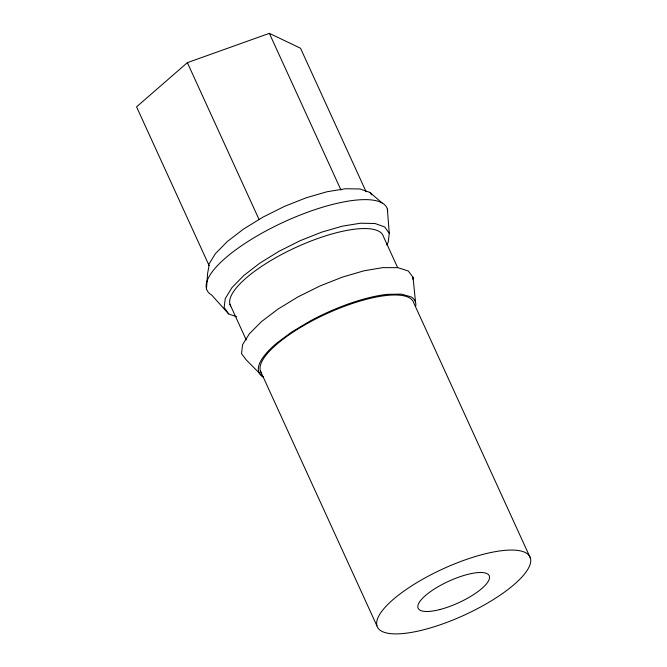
<?xml version="1.0" encoding="UTF-8"?>
<svg xmlns="http://www.w3.org/2000/svg" width="667" height="667" viewBox="0 0 667 667"><rect width="100%" height="100%" fill="white"/><g stroke="black" fill="none" stroke-linecap="round" stroke-linejoin="round"><path stroke-width="1" d="M206.47 288.878L207.595 273.512L209.054 265.474L208.696 264.549L215.399 253.66L227.264 241.571L243.48 229.115L262.931 217.142L284.292 206.462L306.12 197.807L326.922 191.771L345.273 188.753L359.93 188.969L369.893 192.404L382.116 203.001M412.815 279.298L413.048 277.305L408.237 270.969L397.916 267.667L382.775 267.625L363.857 270.835L342.446 277.097L320.002 285.968L298.057 296.857L278.106 309.013L261.497 321.602L249.383 333.783L242.571 344.714L241.537 353.652L246.34 359.988L263.173 376.988A87.502 26.53 -24.6 0 1 276.563 343.305L291.671 332.066L309.872 321.161A84.992 25.771 -24.6 0 1 387.494 294.339L401.442 294.13L411.005 296.848A87.502 26.53 -24.6 0 1 415.791 305.928M387.369 209.18L389.286 233.433L388.161 242.404L386.627 244.914M366.116 191.754L300.525 48.232L269.351 33.35L187.369 62.656L136.552 106.845L209.054 265.474M387.702 210.93A98.933 29.998 -24.6 0 0 279.373 224.12A98.933 29.998 -24.6 0 0 211.722 295.056L228.656 313.94L236.693 316.792M369.893 192.404L371.611 194.814M389.286 233.433L384.776 226.988L374.954 223.503L360.472 223.22L342.338 226.163L321.769 232.116L300.175 240.687L279.031 251.284L259.771 263.19L243.705 275.596L231.941 287.644L225.271 298.524L224.145 307.495L228.656 313.94M397.632 267.592L383.483 236.643A83.967 25.463 -24.6 0 0 296.74 247.032A83.967 25.463 -24.6 0 0 230.69 306.028M530.448 558.187A83.967 25.463 -24.6 0 0 409.129 587.519A83.967 25.463 -24.6 0 0 421.461 630.315A83.967 25.463 -24.6 0 0 530.448 558.187L413.857 303.093A83.967 25.463 -24.6 0 0 327.113 313.482A83.967 25.463 -24.6 0 0 261.064 372.486M269.351 33.35L340.995 190.087M187.369 62.656L259.013 219.393M229.948 304.285L246.24 339.92M260.322 370.735L376.913 625.829M413.048 277.305L415.533 302.284M439.736 609.571A39.07 11.848 -24.6 0 0 489.278 575.913A39.07 11.848 -24.6 0 0 432.033 590.537A39.07 11.848 -24.6 0 0 439.736 609.571"/></g></svg>
